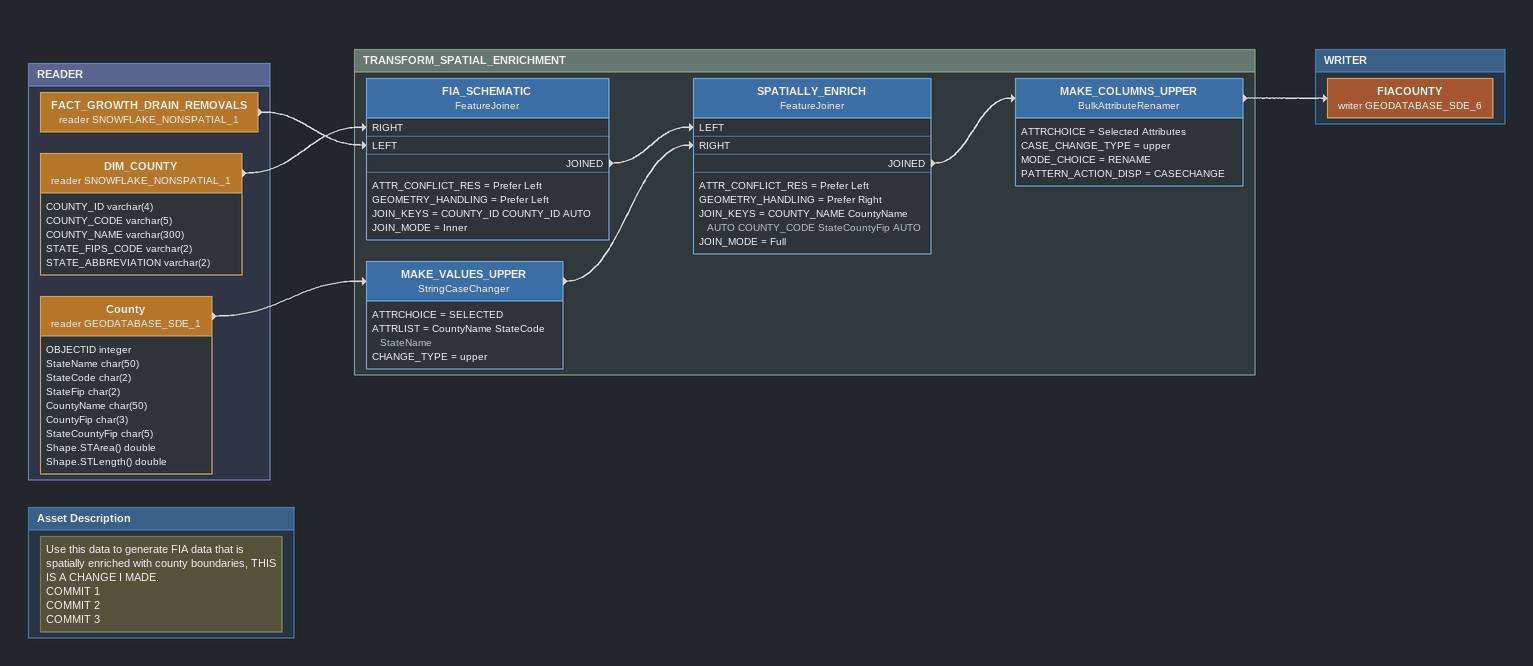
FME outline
Bookmark: READER
FACT_GROWTH_DRAIN_REMOVALS (reader SNOWFLAKE_NONSPATIAL_1)
    -> FIA_SCHEMATIC [LEFT]
DIM_COUNTY (reader SNOWFLAKE_NONSPATIAL_1)
    attributes: COUNTY_ID varchar(4), COUNTY_CODE varchar(5), COUNTY_NAME varchar(300), STATE_FIPS_CODE varchar(2), STATE_ABBREVIATION varchar(2)
    -> FIA_SCHEMATIC [RIGHT]
County (reader GEODATABASE_SDE_1)
    attributes: OBJECTID integer, StateName char(50), StateCode char(2), StateFip char(2), CountyName char(50), CountyFip char(3), StateCountyFip char(5), Shape.STArea() double, Shape.STLength() double
    -> MAKE_VALUES_UPPER

Bookmark: TRANSFORM_SPATIAL_ENRICHMENT
FIA_SCHEMATIC: FeatureJoiner
    ATTR_CONFLICT_RES = Prefer Left
    GEOMETRY_HANDLING = Prefer Left
    JOIN_KEYS = COUNTY_ID COUNTY_ID AUTO
    JOIN_MODE = Inner
    JOINED -> SPATIALLY_ENRICH [LEFT]
MAKE_VALUES_UPPER: StringCaseChanger
    ATTRCHOICE = SELECTED
    ATTRLIST = CountyName StateCode StateName
    CHANGE_TYPE = upper
    -> SPATIALLY_ENRICH [RIGHT]
SPATIALLY_ENRICH: FeatureJoiner
    ATTR_CONFLICT_RES = Prefer Left
    GEOMETRY_HANDLING = Prefer Right
    JOIN_KEYS = COUNTY_NAME CountyName AUTO COUNTY_CODE StateCountyFip AUTO
    JOIN_MODE = Full
    JOINED -> MAKE_COLUMNS_UPPER
MAKE_COLUMNS_UPPER: BulkAttributeRenamer
    ATTRCHOICE = Selected Attributes
    CASE_CHANGE_TYPE = upper
    MODE_CHOICE = RENAME
    PATTERN_ACTION_DISP = CASECHANGE
    -> FIACOUNTY (writer GEODATABASE_SDE_6)

Bookmark: WRITER
FIACOUNTY (writer GEODATABASE_SDE_6)

Bookmark: Asset Description
Note: Use this data to generate FIA data that is spatially enriched with county boundaries, THIS IS A CHANGE I MADE. / COMMIT 1 / COMMIT 2 / COMMIT 3
